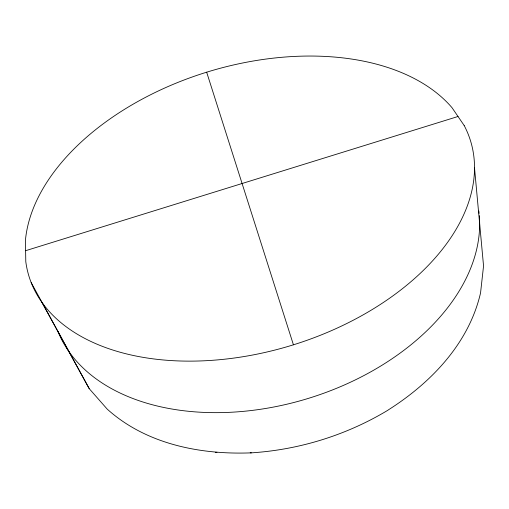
<?xml version="1.0" encoding="UTF-8"?>
<svg xmlns="http://www.w3.org/2000/svg" width="509" height="509" viewBox="0 0 509 509"><rect width="100%" height="100%" fill="white"/><g stroke="black" fill="none" stroke-linecap="round" stroke-linejoin="round"><path stroke-width="0.76" d="M25.615 250.702L458.017 116.491M41.948 302.384L89.253 388.698L107.259 409.166C146.128 444.192 200.438 454.874 251.37 452.851C299.47 449.765 346.508 435.125 387.813 410.279L388.781 409.605C431.206 382.622 469.018 343.187 480.553 292.898L483.55 265.952L474.522 167.97M215.32 452.316L216.955 452.342M250.243 452.825L251.37 452.851M31.183 282.597L89.253 388.698M206.66 72.195L293.432 344.809M478.823 211A219.716 145.58 -17 0 1 479.096 213.347M479.319 215.708A219.716 145.58 -17 0 1 298.668 401.207A219.716 145.58 -17 0 1 57.918 331.384M464.189 125.532L452.017 107.698A230.927 143.042 -17 0 0 206.45 72.259A230.927 143.042 -17 0 0 25.45 240.07L25.787 261.632A230.927 143.042 -17 0 0 293.12 344.905A230.927 143.042 -17 0 0 464.189 125.532"/></g></svg>
